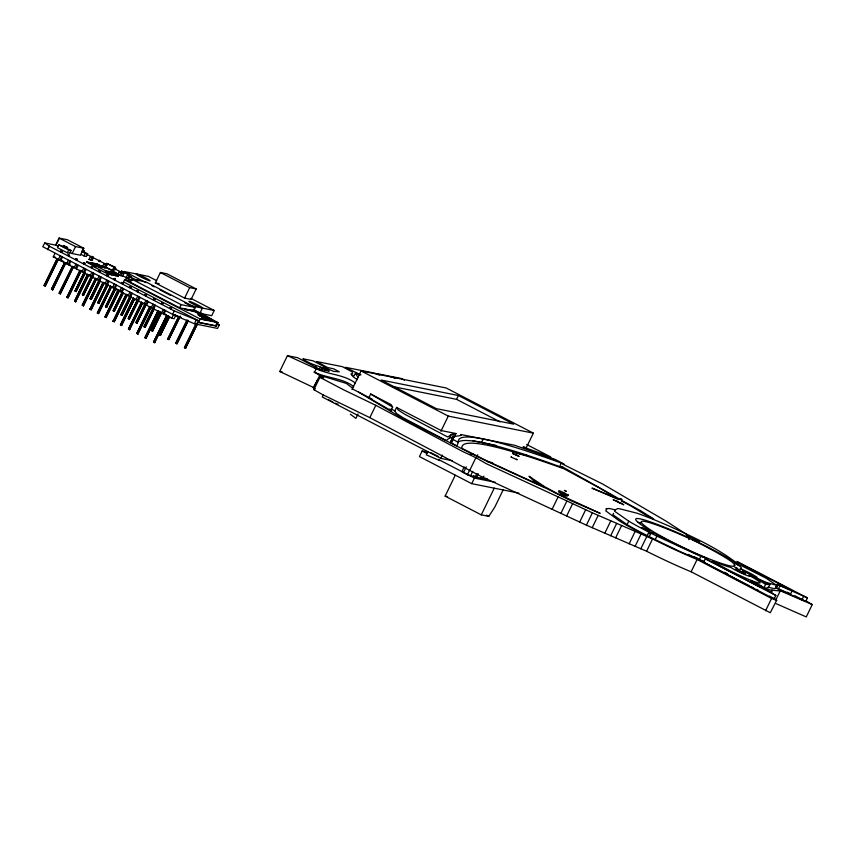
<?xml version="1.0" encoding="UTF-8"?>
<svg xmlns="http://www.w3.org/2000/svg" width="855" height="855" viewBox="0 0 855 855"><rect width="100%" height="100%" fill="white"/><g stroke="black" fill="none" stroke-linecap="round" stroke-linejoin="round"><path stroke-width="1.28" d="M568.49 495.205C560.42 494.714 551.101 485.426 568.49 495.205C566.801 498.358 558.946 492.758 558.497 491.572M370.653 394.016L392.627 407.087L390.938 410.571L371.786 399.531L368.9 397.703L370.653 394.016L391.163 404.639L392.627 407.087M54.955 253.411L53.267 256.895L171.737 318.252L174.11 318.723L175.799 315.238L173.426 314.768L42.75 246.689L44.781 242.948L56.013 245.203M69.843 252.364L72.141 253.55L80.434 255.218L83.811 248.249L67.353 239.731L59.07 238.075L55.693 245.032L58.322 246.4M56.206 244.765L59.091 238.823M63.409 246.518L58.845 244.904L57.488 247.694L67.363 252.802L69.736 253.283L71.083 250.494L65.6 247.651M44.086 285.399L57.114 258.584L58.407 259.183L45.39 285.998L44.086 285.399L45.39 285.998M60.502 251.616C60.983 249.468 60.758 253.892 62.159 251.445L60.865 250.846M44.332 285.452L56.783 259.802M45.144 285.955L58.172 259.129M61.549 252.161L62.159 251.445M58.397 259.546L60.085 256.062L61.667 256.757L62.404 257.269L60.716 260.754M59.978 260.23L61.667 256.757M67.363 252.802L68.721 250.023L71.083 250.494M51.46 289.214L64.724 262.453L51.46 289.214L52.754 289.813L65.771 262.998L64.478 262.4M67.866 255.431C68.357 253.283 68.133 257.708 69.533 255.26L68.24 254.662M52.518 289.77L65.536 262.945M68.924 255.976L69.533 255.26M66.626 263.81L68.315 260.326L69.896 261.01L70.634 261.534L68.945 265.018M72.141 253.55L75.529 246.593L83.811 248.249M68.208 264.494L69.896 261.01M59.155 293.212L72.419 266.439L59.155 293.212L60.449 293.799L73.477 266.984L72.183 266.386M75.561 259.418C76.052 257.28 75.828 261.694 77.228 259.247L75.935 258.659M60.213 293.757L73.241 266.931M76.619 259.963L77.228 259.247M74.107 267.69L75.796 264.206L77.378 264.89L78.115 265.403L76.426 268.887M75.678 268.374L77.378 264.89M83.929 256.126L85.286 253.337L87.648 253.817L86.302 256.596L80.637 254.416M66.861 297.198L79.878 270.372L81.172 270.971L68.154 297.786L66.861 297.198L68.154 297.786M83.266 263.404C83.758 261.267 83.534 265.681 84.934 263.233L83.64 262.645M67.096 297.241L80.124 270.426M67.919 297.743L80.936 270.928M84.324 263.96L84.934 263.233M82.005 271.783L83.704 268.299L85.276 268.983L86.024 269.496L84.335 272.98M95.14 265.531L92.789 265.296L86.601 262.09L97.235 263.981L104.663 267.786L100.89 265.98M89.112 259.354L90.299 256.928L91.656 257.237L93.248 258.039L92.073 260.476L89.112 259.354L92.073 260.476M83.587 272.467L85.276 268.983M85.361 272.905L76.074 291.512L75.016 290.967L84.068 272.318M91.795 256.425L91.421 257.184L92.479 257.729L93.088 257.013L91.795 256.425L91.656 257.237M75.016 290.967L84.314 272.36M90.769 260.209L91.945 257.772L93.248 258.039M76.074 291.512L85.126 272.863M92.479 257.729L93.088 257.013M74.556 301.184L87.584 274.359L74.556 301.184L75.614 301.73L88.877 274.957L87.584 274.359M90.961 267.391C91.453 265.253 91.229 269.667 92.629 267.22L91.335 266.632M95.696 267.519L92.393 265.809L93.077 264.419L105.764 270.811L116.408 272.948L106.533 267.829L95.888 265.702L95.044 267.444L104.919 272.553L105.764 270.811M93.548 264.505L92.393 265.809M75.614 301.73L88.642 274.915M92.019 267.946L92.629 267.22M90.064 275.951L91.763 272.467L93.334 273.151L94.082 273.675L92.393 277.159M86.601 262.09L97.235 263.981M92.735 276.731L83.437 295.328L82.379 294.783L91.442 276.133M96.188 266.568L96.861 265.178L97.78 265.403L97.053 265.103L100.644 266.984L96.861 265.178M98.785 260.999C99.276 258.862 99.052 263.276 100.452 260.828L99.159 260.241M82.379 294.783L91.677 276.176M91.645 276.635L93.334 273.151M83.437 295.328L92.5 276.678M99.843 261.545L100.452 260.828M82.262 305.171L95.514 278.399L82.262 305.171L83.555 305.769L96.572 278.944L95.279 278.356M98.667 271.388C99.148 269.24 98.934 273.653 100.334 271.217L99.041 270.618M83.32 305.716L96.337 278.901M99.725 271.933L100.334 271.217M103.85 263.917L102.664 266.354L104.321 267.209L105.625 267.476L106.8 265.039L103.85 263.917L106.8 265.039M97.31 279.703L99.009 276.218L100.58 276.902L101.328 277.426L99.64 280.91M104.321 267.209L105.496 264.772M105.603 265.67L106.725 263.351L115.393 267.38L113.694 270.864L106.073 267.369M100.43 280.718L91.378 299.368L90.085 298.769L100.58 276.902M106.49 264.986L107.099 264.27M90.085 298.769L99.383 280.162M91.143 299.325L100.195 280.664M109.654 274.594L105.881 272.788L106.554 271.398L110.327 273.205L109.173 274.498L110.327 273.205M107.025 271.495L105.881 272.788M89.957 309.157L102.985 282.342L104.278 282.93L91.25 309.756L89.957 309.157L91.25 309.756M106.362 275.374C106.854 273.226 106.629 277.64 108.029 275.203L106.736 274.605M90.203 309.211L103.22 282.385M91.015 309.702L104.043 282.887M107.42 275.919L108.029 275.203M104.994 283.689L106.683 280.205L108.264 280.889L109.013 281.402L107.324 284.886M112.272 270.586L113.972 267.102L115.393 267.38M111.161 273.365L110.477 274.765L111.631 273.461L107.858 271.655L111.631 273.461M106.576 284.373L108.264 280.889M108.136 284.704L98.838 303.311L97.78 302.766L106.843 284.106M114.559 268.214L115.853 268.801L115.478 269.571L114.185 268.983L114.794 268.256M97.78 302.766L106.512 285.324M112.935 273.728L111.781 275.021L112.935 273.728L109.162 271.922M98.838 303.311L107.901 284.651M115.243 269.528L115.853 268.801M113.651 273.867L112.967 275.257L114.121 273.963L110.348 272.157L114.121 273.963M115.543 274.241L114.388 275.545L115.543 274.241L112.24 272.542M97.331 312.973L110.594 286.201L97.331 312.973L98.624 313.571L111.642 286.756L110.348 286.158M113.736 279.19C114.228 277.041 114.004 281.455 115.404 279.019L114.11 278.42M115.692 275.802L116.846 274.508L116.162 275.898L113.491 274.669M98.389 313.518L111.407 286.703M114.794 279.735L115.404 279.019M117.669 274.679L116.996 276.069L118.15 274.776L114.378 272.969L118.15 274.776M117.99 274.444L119.176 272.008L123.708 273.75L122.522 276.186L116.034 273.301M112.571 287.601L114.26 284.127L115.842 284.811L116.579 285.324L114.891 288.808M120.384 273.44L121.506 271.121L129.778 274.754L128.09 278.238L121.902 275.673M114.143 288.295L115.842 284.811M115.831 288.691L106.544 307.298L105.486 306.753L114.538 288.092M120.63 275.812L121.816 273.376L123.708 273.75M105.486 306.753L114.773 288.146M106.544 307.298L115.596 288.637M105.026 316.959L118.054 290.144L105.026 316.959L106.084 317.515L119.347 290.743L118.054 290.144M121.431 283.176C121.923 281.028 121.699 285.452 123.099 283.005L121.805 282.407M106.084 317.515L119.347 290.743M122.489 283.721L123.099 283.005M130.868 281.103L124.52 279.841L123.515 281.926L198.542 320.775L197.858 322.175L198.52 322.517L216.272 326.076L217.961 322.591L193.123 309.734M119.647 291.266L121.335 287.782L123.654 288.99L113.181 310.739L114.239 311.284L123.537 292.677M126.07 277.843L127.758 274.359L129.778 274.754M125.247 280.493L126.433 278.057L131.948 280.312L126.433 278.057M121.218 291.95L122.917 288.477M129.586 276.956C130.078 274.808 129.853 279.222 131.253 276.785L129.96 276.186M113.181 310.739L122.479 292.132M114.239 311.284L123.302 292.634M130.644 277.501L131.253 276.785M193.807 310.643L195.335 307.511L145.97 281.947L131.766 279.104L130.249 282.236L179.603 307.8L194.587 310.835L195.742 311.872M113.063 321.127L126.08 294.302L127.374 294.9L114.356 321.715L113.063 321.127L114.356 321.715M129.468 287.333C129.949 285.196 129.736 289.61 131.136 287.162L129.842 286.575M113.298 321.17L126.316 294.355M114.121 321.672L127.139 294.847M130.526 287.879L131.136 287.162M128.207 295.702L129.896 292.218L131.478 292.902L132.215 293.425L130.526 296.909M131.232 296.664L122.18 315.324L120.886 314.726L131.478 292.902M137.292 280.942L137.901 280.226L137.527 280.985M120.886 314.726L129.607 297.284M121.944 315.271L130.997 296.621M120.427 324.943L133.455 298.117L120.427 324.943L121.485 325.488L134.748 298.716L133.455 298.117M136.832 291.149C137.324 289.011 137.099 293.425 138.499 290.978L137.206 290.39M121.485 325.488L134.513 298.673M137.89 291.705L138.499 290.978M136.009 299.742L137.698 296.268L139.28 296.952L140.028 297.465L138.339 300.949M138.606 300.479L129.308 319.086L128.25 318.541L137.313 299.891M128.25 318.541L136.982 301.099M137.591 300.436L139.28 296.952M129.308 319.086L138.371 300.436M128.464 329.1L141.481 302.285L128.464 329.1L129.522 329.645L142.785 302.873L141.481 302.285M144.869 295.317C145.361 293.169 145.136 297.583 146.536 295.146L145.243 294.548M129.522 329.645L142.539 302.83M145.927 295.862L146.536 295.146M144.249 304.006L145.938 300.533L147.52 301.216L148.257 301.73L146.568 305.214M146.301 304.476L137.014 323.072L135.956 322.527L145.008 303.878M155.321 282.941L160.398 272.489L166.907 273.792L196.19 288.958L191.114 299.41L184.605 298.106L155.321 282.941L159.233 283.721M135.956 322.527L144.687 305.085M145.82 304.701L147.52 301.216M137.014 323.072L146.066 304.423M136.821 333.429L149.839 306.614L136.821 333.429L137.879 333.974L151.143 307.202M153.227 299.645C153.718 297.497 153.494 301.911 154.894 299.474L153.601 298.876M137.879 333.974L150.897 307.159L149.839 306.614M154.285 300.191L154.894 299.474M151.314 307.672L153.002 304.188L154.584 304.872L155.332 305.395L153.643 308.879M154.338 308.634L145.275 327.283L143.982 326.685L154.584 304.872M143.982 326.685L152.714 309.254M145.04 327.241L154.092 308.58M144.848 337.586L157.876 310.771L159.169 311.359L146.141 338.185L144.848 337.586L146.141 338.185M161.253 303.803C161.745 301.655 161.52 306.069 162.92 303.632L161.627 303.033M145.094 337.64L157.544 311.979M145.906 338.131L158.934 311.316M162.311 304.348L162.92 303.632M163.85 314.159L165.539 310.686L163.22 309.478L152.65 331.099L151.356 330.511L160.409 311.851M151.356 330.511L160.088 313.069M152.414 331.056L161.467 312.396M163.102 313.646L164.791 310.162M166.554 315.271L167.858 315.858L154.595 342.631L153.537 342.086L166.8 315.313M169.942 308.302C170.423 306.154 170.209 310.568 171.609 308.131L170.316 307.533M153.537 342.086L166.233 316.478M154.595 342.631L167.612 315.816M171 308.847L171.609 308.131M169.739 316.607L160.441 335.213L159.383 334.668L168.446 316.008M159.383 334.668L168.681 316.061M160.441 335.213L169.504 316.564M198.542 320.775L174.281 310.921L172.592 314.405L194.416 323.778L217.576 328.416L219.265 324.932L209.347 317.814L194.074 309.895M171.737 318.252L173.426 314.768M179.603 307.8L181.132 304.669L195.335 307.511M184.605 298.106L189.682 287.654L196.19 288.958M180.362 316.275L168.798 339.542L167.74 338.997L178.503 316.842M167.74 338.997L178.171 318.06M168.798 339.542L180.127 316.222M199.963 315.046L210.405 319.856L210.138 320.604C193.412 314.341 199.504 312.567 212.51 321.085L213.825 320.967L195.293 311.797L184.947 309.286L195.913 311.519M187.822 321.598L177.071 343.753L175.777 343.154L187.095 319.834M175.777 343.154L186.764 321.053M176.835 343.699L188.153 320.379M193.476 309.97L193.604 309.147M184.947 309.286L194.587 310.835M195.293 311.797L214.584 321.202M198.071 314.672C219.543 326.193 196.394 314.437 202.678 319.107C203.693 320.091 210.127 320.101 207.872 319.738L198.071 314.672L210.608 320.7L212.2 320.636M194.416 323.778L196.105 320.294M199.867 313.315L202.4 308.089A7.77 0.641 25.9 0 0 194.577 303.386A7.77 0.641 25.9 0 0 190.473 302.563A7.77 0.641 25.9 0 0 202.4 308.089M197.644 323.767L185.514 348.199L184.456 347.654L196.351 323.169M200.861 313.871C201.353 311.722 201.128 316.136 202.528 313.7L201.235 313.101M184.456 347.654L196.019 324.376M200.337 315.548L199.696 315.794M201.385 315.335L199.792 315.399L209.838 320.165M185.514 348.199L197.398 323.714M201.919 314.416L202.528 313.7M198.52 322.517L200.209 319.033L217.961 322.591M203.105 316.061L201.855 315.431L201.588 316.179L211.73 320.54M202.678 319.107L207.947 319.781M190.729 298.288L214.231 310.461L211.698 315.687L201.043 313.55M211.655 320.497C214.894 320.86 202.25 316.703 201.855 315.431M197.858 322.175L215.61 325.734L216.294 324.334L219.265 324.932M317.686 379.802L313.871 387.646L279.745 371.487L287.419 355.669L297.647 357.721L320.026 369.424L329.218 371.198C322.046 366.09 310.44 365.235 302.894 358.769L313.08 360.821L326.289 367.725L324.259 367.319L333.397 371.337L339.317 371.818L333.739 368.836L327.422 367.5L316.51 361.505L342.502 366.71L352.004 371.775L352.72 373.143L350.967 373.956L353.211 376.863L357.401 379.716M314.897 368.313L316.019 365.993M352.388 388.02L346.243 383.382L319.866 375.313L314.512 372.288L316.211 368.804L315.677 368.494C328.149 374.757 343.571 374.298 354.857 382.709L355.263 383.5M319.225 369.627L320.347 367.308M321.074 369.873L322.207 367.554M315.313 388.843L313.272 387.721L319.866 375.313M322.228 370.162L323.35 367.842M773.861 598.03L776.693 600.306L770.27 612.725L691.129 571.781A65.643 5.376 25.9 0 1 646.594 551.251L586.391 525.162L480.425 476.085L369.83 417.646L322.314 394.465L313.903 389.688L319.898 377.354L323.692 377.867L319.257 375.388M324.59 371.091L325.712 368.762M323.361 394.807L322.292 396.998L440.763 458.355L452.434 460.695M378.252 374.789L375.195 373.261L345.335 367.276L355.755 372.459L354.055 375.944L352.078 374.928M352.025 389.581L361.077 370.931L446.15 387.978L533.36 433.143L525.996 448.298M358.031 413.98L355.894 418.384L350.304 414.226M369.83 417.646L375.815 405.313L343.496 389.752L319.898 377.354M394.85 410.902L396.538 407.418L441.244 430.578L455.972 433.528L454.283 437.012L449.709 437.942L446.139 440.475L403.111 417.753L396.57 413.531L394.85 410.902L391.622 409.235M427.393 452.071L422.146 451.013L419.442 456.591L471.725 483.663L518.878 493.111M427.895 451.536L426.282 454.849L439.833 460.599M440.924 431.241L448.277 416.096L533.36 433.143M392.381 386.481L456.559 399.349L458.419 395.512L513.695 424.144L436.424 408.658L381.148 380.026L458.419 395.512M449.709 437.942L451.397 434.458L455.972 433.528M440.763 458.355L442.356 455.063M452.21 437.429L453.898 433.945M458.419 442.463L456.73 445.947L450.414 442.377L452.103 438.893L454.518 436.478L461.187 435.43L460.727 434.479L514.667 445.295L555.675 459.627L564.022 464.083L561.34 463.089A470.047 38.518 25.9 0 0 458.419 442.463L452.103 438.893M450.414 442.377L452.338 438.85M452.616 438.668L450.649 442.334M453.022 438.273L451.322 441.757L451.932 440.731M452.498 439.566L453.62 437.247M451.408 443.05L453.097 439.566M503.168 489.883L494.821 507.079L488.771 516.356L481.29 514.86L445.113 496.124L455.255 475.23M464.212 466.948L461.957 471.597L467.407 474.696L475.209 476.962L476.908 473.478M463.453 472.655L466.274 466.851M481.589 442.484L483.278 439M467.407 474.696L469.662 470.058M469.887 470.036L475.872 457.703L462.384 451.344L375.815 405.313M476.652 457.094L477.785 454.775M470.485 476.011L472.74 471.372M471.725 483.663L474.429 478.095L495.387 482.295M475.209 476.962L473.531 475.925L476.609 477.24L478.308 473.755M480.692 477.592L482.744 478.469L483.866 476.15M481.29 514.86L494.254 488.162M458.75 441.682A470.047 38.518 25.9 0 1 559.651 466.574L561.34 463.089M552.138 509.227L558.123 496.894L592.387 512.829L652.579 538.917A65.643 5.376 25.9 0 0 697.124 559.448L771.552 598.457L776.735 600.402M560.837 513.492L566.822 501.148M566.662 516.003L572.647 503.67M579.69 522.063L585.675 509.73M586.391 525.162L592.387 512.829M592.194 527.727L598.179 515.394M604.795 533.253L610.78 520.919M610.673 535.754L616.658 523.42M615.664 537.816L621.649 525.472M647.246 535.647A43.487 3.559 25.9 0 1 644.67 534.332L635.03 529.213A43.487 3.559 25.9 0 1 627.057 524.639L628.746 521.155L614.563 511.205L615.279 509.804L617.684 508.597L619.736 508.789L637.028 513.214A87.926 7.203 25.9 0 1 672.212 527.45C694.452 537.795 717.153 547.873 736.657 563.018L732.874 561.414A42.729 3.506 25.9 0 0 693.352 539.965L699.689 541.92L686.768 535.615L689.867 537.335L688.735 539.655M629.109 543.865L635.094 531.532M635.062 546.431L641.047 534.097M640.801 548.825L648.485 533.007L650.602 533.894L648.902 537.378M646.594 551.251L652.579 538.917A51.386 4.211 25.9 0 1 618.592 520.374L605.746 510.83L606.644 509.398L605.917 508.811L608.001 508.575A62.041 5.087 25.9 0 1 615.472 510.072M703.665 561.778L678.998 551.08L655.229 539.612L656.918 536.138A43.487 3.559 25.9 0 1 646.359 530.848L636.719 525.729A43.487 3.559 25.9 0 1 628.746 521.155M691.129 571.781L697.124 559.448M699.134 559.886L700.886 556.37L707.235 558.582A58.204 4.767 25.9 0 1 653.733 532.879L651.36 532.398M703.633 562.237L705.322 558.753L743.925 578.728A47.217 3.869 25.9 0 0 758.342 586.017L760.202 586.797L751.235 581.037L756.803 583.356L775.838 595.486L774.149 598.96L703.633 562.237L742.226 582.202A47.217 3.869 25.9 0 0 749.29 585.846M734.092 565.347L735.215 563.028L742.76 566.373L765.984 578.108L776.49 585.28L766.304 582.437L751.289 575.746A11.703 0.962 25.9 0 0 755.574 576.302A11.703 0.962 25.9 0 0 740.387 568.682A46.213 3.783 25.9 0 0 735.215 563.028M737.363 565.048L738.485 562.729L736.925 561.382L807.419 597.891L805.72 601.375L775.464 587.877L777.152 584.393L807.419 597.891M739.265 571.012L740.387 568.682M763.932 587.834L765.62 584.35L769.842 584.596L768.153 588.08L763.932 587.834L760.02 585.237M770.622 592.419L771.712 590.174L780.177 590.976L775.816 599.943M771.531 592.419L772.621 590.174M775.464 587.877L777.409 584.489M776.415 588.229L778.114 584.745M765.556 610.791L771.552 598.457M778.36 589.052L780.049 585.568M790.426 594.364L792.125 590.88M801.979 599.708L803.668 596.234M776.265 603.726L806.265 616.925L812.25 604.592L806.607 601.236M613.58 513.289L612.875 514.678L627.057 524.639M451.397 434.458L447.828 436.991L446.16 436.178L404.8 414.269L398.259 410.047L396.538 407.418M511.418 456.848L510.852 457.008L517.222 459.787L516.377 459.146M774.801 588.764L767.929 587.182M313.903 389.688L314.512 389.613M313.272 387.721L313.871 387.646M559.651 466.574L562.333 467.567L560.463 466.574M96.155 265.029L98.977 266.642M98.763 265.552L102.055 267.262M100.067 265.82L103.359 267.53M102.557 266.322L105.379 267.936M114.185 268.983L115.478 269.571M53.267 256.895L55.639 257.366M96.839 266.215L93.077 264.419M113.544 272.798L116.846 274.508M138.713 280.718L137.655 280.173M214.231 310.461L190.569 305.716L184.691 302.681M201.363 318.434L206.45 319.449M207.872 319.738L208.417 319.877M209.764 320.112L210.309 320.262M181.068 317.312L174.997 314.971M279.745 371.487L282.342 372.011M526.327 447.625L523.1 446.983L550.663 456.88L526.648 444.504M472.644 440.688L495.975 445.37M512.508 452.188L513.214 452.338M470.218 453.738L474.14 454.518M487.51 461.7L492.694 462.747M476.609 477.24L481.344 478.191M482.744 478.469L487.468 479.42L485.79 478.383M689.867 537.335L686.693 536.694A83.32 6.829 25.9 0 0 649.875 530.592L641.271 527.514L652.964 533.146L651.628 532.451M445.113 496.124L447.603 496.627M775.603 587.941L777.152 588.261M764.744 589.084L771.712 590.174M90.309 263.126L91.047 263.703M812.25 604.592L778.958 590.196L780.177 590.976M337.287 404.009L338.088 404.02M789.56 593.68L786.173 592.216M316.211 368.804L287.419 355.669M335.352 403.239L336.432 403.688M438.444 456.517L430.856 452.701M360.917 374.789L355.755 372.459M758 590.132L756.643 589.501M648.485 533.007L650.602 533.894M96.316 264.366L97.256 264.793M775.838 595.486L705.322 558.753M82.561 250.323L84.25 250.889L82.892 250.077M82.101 251.263L83.79 251.83L82.443 251.017M778.274 588.753L785.05 591.724M618.069 501.468L613.12 499.769L623.776 504.813L620.281 502.601M735.685 567.464L737.833 568.425M359.998 375.056L357.326 373.806L358.031 374.34L355.979 374.244L358.17 377.664M700.822 556.402L656.918 536.138M558.123 496.894L486.42 463.752L475.872 457.703M758.342 586.017L759.443 586.551M379.812 375.067L376.702 373.571L389.688 376.168L392.018 377.365M395.117 378.466L391.013 376.435L401.198 378.476L404.404 380.144M332.862 402.085L328.844 399.862M550.406 457.927L553.816 459.648M562.889 464.233L602.796 484.101L665.895 521.026L686.971 534.642M769.842 584.596L755.702 578.194L765.62 584.35M621.51 501.137C632.743 506.149 642.543 513.973 653.648 519.006L640.299 510.553L621.906 500.56M738.485 562.729L791.559 590.239L777.152 584.393M787.198 592.184L789.55 593.391M456.559 399.349L500.079 421.878M361.077 370.931L448.277 416.096M794.872 595.753L805.72 601.375M521.326 454.582L518.632 453.417L520.61 454.443M515.586 452.808L517.553 453.834M160.398 272.489L189.682 287.654M156.647 280.643L148.417 276.379L124.755 271.634L145.906 282.588M352.356 388.897L372.385 399.264M151.784 285.634L154.135 286.853M160.013 289.898L170.583 295.37M59.07 238.075L75.529 246.593M106.725 263.351L113.972 267.102M121.506 271.121L127.758 274.359M82.166 250.975L87.648 253.817M81.995 251.637L85.286 253.337M87.135 254.512L107.11 264.858M115.34 269.122L121.207 272.168M128.261 275.812L137.666 280.686M99.02 261.053L100.078 261.598M129.821 276.999L130.879 277.544M90.299 256.928L91.945 257.772M119.176 272.008L121.816 273.376M194.416 311.188L214.413 321.555M131.766 279.104L181.132 304.669M201.534 318.081L202.849 318.765M97.128 264.206L103.327 267.412M215.61 325.734L216.272 326.076M58.845 244.904L68.721 250.023M124.52 279.841L200.209 319.033M98.154 266.482L94.371 264.676L97.673 266.386M106.554 271.398L109.857 273.108M86.708 261.876L92.896 265.082M44.781 242.948L49.312 246.187L174.281 310.921M68.101 255.485L69.159 256.03M75.806 259.471L76.854 260.016M83.501 263.458L84.56 264.003M91.207 267.444L92.255 267.989M98.902 271.43L99.96 271.976M106.608 275.417L107.655 275.962M113.972 279.232L115.03 279.788M121.677 283.229L122.735 283.774M129.704 287.387L130.762 287.932M137.078 291.202L138.136 291.747M145.104 295.36L146.162 295.905M153.462 299.688L154.52 300.233M161.499 303.846L162.546 304.391M170.177 308.345L171.235 308.89M61.346 260.326L63.633 261.512M65.921 262.688L70.484 265.061M88.973 274.637L93.601 277.031M112.048 286.585L122.158 291.822M144.078 303.172L146.387 304.369M163.711 313.347L166.02 314.533M422.146 451.013L426.795 453.428M438.412 459.445L474.429 478.095M75.251 291.021L76.309 291.566M82.625 294.836L83.672 295.381M90.32 298.823L91.378 299.368M98.015 302.809L99.073 303.354M105.721 306.795L106.779 307.34M113.416 310.782L114.474 311.327M121.121 314.768L122.18 315.324M128.496 318.594L129.543 319.139M136.191 322.581L137.249 323.126M144.217 326.738L145.275 327.283M151.592 330.554L152.65 331.099M159.629 334.711L160.676 335.256M167.986 339.04L169.044 339.585M176.012 343.197L177.071 343.753M184.701 347.696L185.749 348.242M51.695 289.268L52.754 289.813M59.401 293.254L60.449 293.799M74.802 301.227L75.849 301.772M82.497 305.214L83.555 305.769M97.566 313.026L98.624 313.571M105.272 317.013L106.33 317.558M120.673 324.986L121.72 325.531M128.699 329.143L129.757 329.699M137.057 333.471L138.115 334.027M153.772 342.128L154.83 342.684M486.431 515.148L488.771 516.356M618.432 499.555L591.949 488.12L616.092 497.888L598.97 487.671L564.065 468.861A473.082 38.764 25.9 0 0 461.946 448.394L485.597 460.225L543.887 486.976L533.296 480.499L529.042 476.224L544.614 486.645L557.845 493.869L600.189 513.374L570.787 500.656L547.382 488.921L493.282 464.18A53.983 4.425 25.9 0 1 470.784 453.236L405.484 420.115L358.448 392.05M561.617 466.381L620.944 499.865M97.502 265.307L98.261 265.723L97.609 265.349M314.512 372.288L313.988 371.968C326.46 378.241 341.882 377.782 353.168 386.193L353.575 386.973M769.671 596.106L774.149 598.96M389.966 408.936L390.938 410.571M655.229 539.612A43.487 3.559 25.9 0 1 648.122 536.096M753.683 588.048A47.217 3.869 25.9 0 1 750.743 586.573M727.669 573.887A27.627 2.266 25.9 0 1 724.506 572.273M734.883 567.399A46.213 3.783 25.9 0 1 739.222 570.787M637.616 522.234A83.32 6.829 25.9 0 1 640.769 522.929M704.531 561.639A58.204 4.767 25.9 0 1 701.442 560.324M700.384 559.865A58.204 4.767 25.9 0 1 698.236 558.924M697.156 558.443A58.204 4.767 25.9 0 1 693.833 556.968M692.71 556.455A58.204 4.767 25.9 0 1 688.168 554.371M697.669 558.326A44.139 3.612 25.9 0 1 694.196 556.787M563.199 493.046L564.931 493.848L563.199 493.046M564.46 490.449L566.192 491.251L564.46 490.449M49.28 246.187L47.591 249.671L49.312 246.187M118.866 274.915L118.182 276.304L118.866 274.915M203.65 316.211L203.95 316.649L203.65 316.211M736.219 569.409C744.694 575.265 751.94 575.928 736.219 569.409M67.566 247.544L63.43 245.631L67.566 247.544M67.107 248.484L62.981 246.571L67.107 248.484M512.679 453.449L518.921 456.314L512.679 453.449M620.067 498.551C618.218 498.315 625.379 500.934 620.067 498.551M618.379 502.024C616.53 501.8 623.69 504.418 618.379 502.024M522.426 454.176L521.71 454.037L524.393 455.202L522.426 454.176M525.472 454.796L524.767 454.646L527.45 455.811L525.472 454.796M743.583 570.851L742.461 570.52L751.299 574.998L743.583 570.851M91.784 263.682L92.34 263.939L91.784 263.682M93.516 264.612L92.041 263.917L93.516 264.612M97.491 264.815L96.957 264.484L97.491 264.815M751.192 580.417A27.627 2.266 25.9 0 0 748.98 575.319A11.072 0.908 25.9 0 1 744.042 574.271A11.072 0.908 25.9 0 1 730.843 567.421A48.382 3.965 25.9 0 1 712.354 560.752A27.627 2.266 25.9 0 0 751.192 580.417M692.593 539.975A76.202 6.242 25.9 0 0 654.257 532.291A44.139 3.612 25.9 0 0 708.774 558.742A85.468 7 25.9 0 0 733.975 563.798A51.118 4.19 25.9 0 0 692.593 539.975M137.826 275.299A7.77 0.641 25.9 0 0 149.753 280.825A7.77 0.641 25.9 0 0 141.93 276.122A7.77 0.641 25.9 0 0 137.826 275.299"/></g></svg>
